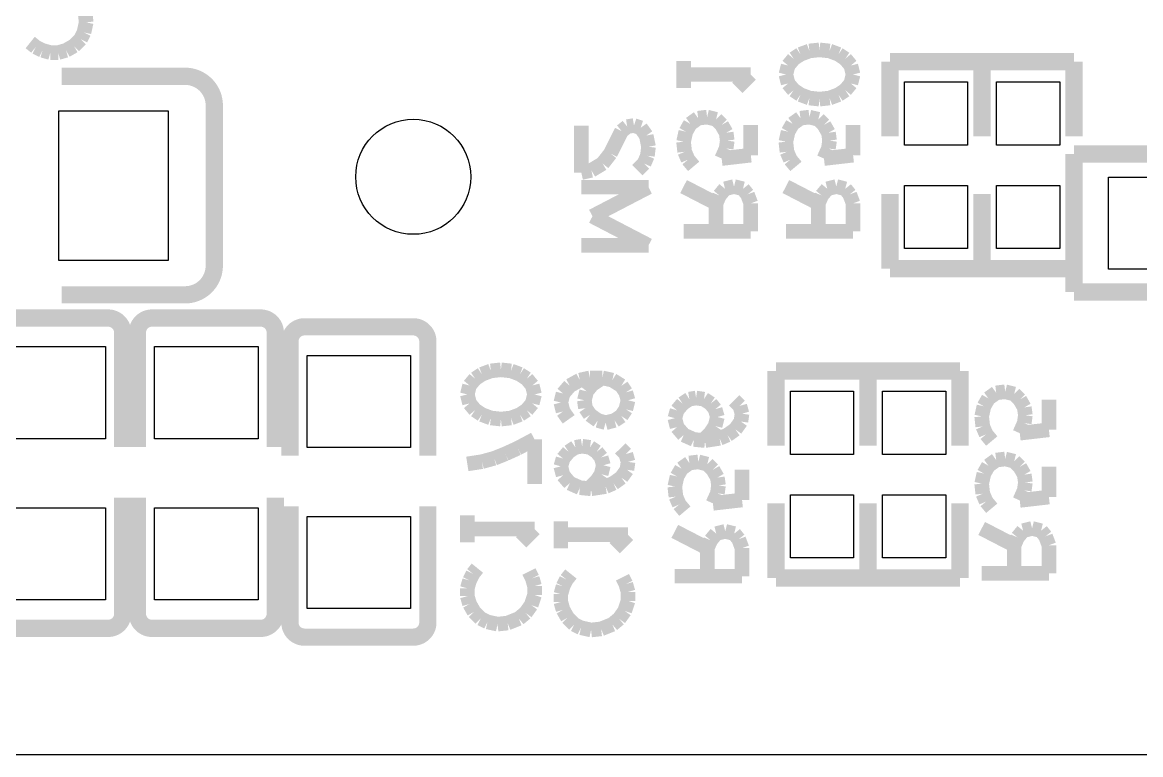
# Model space of a CAD drawing. Extents: x 175.8 to 218.8, y 273.2 to 311.2.
# Drawn here: x 189.46 to 199.17, y 273.22 to 279.59 of the extents above; entities that cross this region are included whole.
import ezdxf

# ---------------------------------------------------------------- set-up
doc = ezdxf.new("R2010")
doc.units = 0
doc.layers.add('MA_DETAILS', color=254, linetype='CONTINUOUS')

# ---------------------------------------------------------------- blocks, each defined once
blk = doc.blocks.new('FIGURE_SQUARE')
blk.add_lwpolyline([(-0.5, -0.5), (-0.5, 0.5), (0.5, 0.5), (0.5, -0.5)], close=True)
blk = doc.blocks.new('FIGURE_CIRCLE')
blk.add_circle((0, 0), 0.5)

msp = doc.modelspace()

# ---------------------------------------------------------------- linework, layer by layer
at = {"layer": 'MA_DETAILS'}
for points, const_width in [([(190.000128, 279.672796), (190.00978, 279.585166)], 0.127), ([(190.00978, 279.585166), (189.990476, 279.497536)], 0.127), ([(189.990476, 279.497536), (189.961266, 279.439116)], 0.127), ([(189.57163, 279.371044), (189.523116, 279.409906)], 0.127), ([(189.63005, 279.341834), (189.57163, 279.371044)], 0.127), ([(189.902846, 279.380696), (189.83452, 279.341834)], 0.127), ([(189.961266, 279.439116), (189.902846, 279.380696)], 0.127), ([(189.698376, 279.322276), (189.63005, 279.341834)], 0.127), ([(189.766448, 279.322276), (189.698376, 279.322276)], 0.127), ([(189.83452, 279.341834), (189.766448, 279.322276)], 0.127), ([(196.110352, 279.210008), (196.158866, 279.268428)], 0.127), ([(196.158866, 279.268428), (196.217286, 279.30729)], 0.127), ([(196.217286, 279.30729), (196.295264, 279.3365)], 0.127), ([(196.295264, 279.3365), (196.382894, 279.346152)], 0.127), ([(196.382894, 279.346152), (196.470524, 279.3365)], 0.127), ([(196.470524, 279.3365), (196.548502, 279.30729)], 0.127), ([(196.548502, 279.30729), (196.606922, 279.268428)], 0.127), ([(196.606922, 279.268428), (196.655436, 279.210008)], 0.127), ([(195.201794, 279.01519), (195.201794, 279.24887)], 0.127), ([(196.090794, 279.13203), (196.110352, 279.210008)], 0.127), ([(196.655436, 279.210008), (196.674994, 279.13203)], 0.127), ([(196.995542, 278.59355), (196.995542, 279.243536)], 0.150114), ([(196.995542, 279.243536), (197.795642, 279.243536)], 0.150114), ([(197.795642, 279.243536), (197.795642, 278.59355)], 0.150114), ([(197.795642, 278.59355), (197.795642, 279.243536)], 0.150114), ([(197.795642, 279.243536), (198.595742, 279.243536)], 0.150114), ([(198.595742, 279.243536), (198.595742, 278.59355)], 0.150114), ([(190.869316, 279.116536), (189.797944, 279.116536)], 0.150114), ([(195.201794, 279.13203), (195.785994, 279.13203)], 0.127), ([(195.785994, 279.13203), (195.669154, 279.01519)], 0.127), ([(196.110352, 279.054052), (196.090794, 279.13203)], 0.127), ([(196.674994, 279.13203), (196.655436, 279.054052)], 0.127), ([(196.158866, 278.995632), (196.110352, 279.054052)], 0.127), ([(196.217286, 278.95677), (196.158866, 278.995632)], 0.127), ([(196.606922, 278.995632), (196.548502, 278.95677)], 0.127), ([(196.655436, 279.054052), (196.606922, 278.995632)], 0.127), ([(191.123316, 277.470616), (191.123316, 278.862536)], 0.150114), ([(196.295264, 278.92756), (196.217286, 278.95677)], 0.127), ([(196.382894, 278.917908), (196.295264, 278.92756)], 0.127), ([(196.470524, 278.92756), (196.382894, 278.917908)], 0.127), ([(196.548502, 278.95677), (196.470524, 278.92756)], 0.127), ([(194.312794, 278.279606), (194.312794, 278.688546)], 0.127), ([(194.712082, 278.678894), (194.663314, 278.639778)], 0.127), ([(194.770502, 278.688546), (194.712082, 278.678894)], 0.127), ([(194.828922, 278.668988), (194.770502, 278.688546)], 0.127), ([(195.221352, 278.635206), (195.260214, 278.703278)], 0.127), ([(195.260214, 278.703278), (195.328286, 278.752046)], 0.127), ([(195.328286, 278.752046), (195.406264, 278.761698)], 0.127), ([(195.406264, 278.761698), (195.484242, 278.742394)], 0.127), ([(195.484242, 278.742394), (195.532756, 278.693626)], 0.127), ([(195.532756, 278.693626), (195.571872, 278.625554)], 0.127), ([(195.785994, 278.430736), (195.785994, 278.693626)], 0.127), ([(196.110352, 278.635206), (196.149214, 278.703278)], 0.127), ([(196.149214, 278.703278), (196.217286, 278.752046)], 0.127), ([(196.217286, 278.752046), (196.295264, 278.761698)], 0.127), ([(196.295264, 278.761698), (196.373242, 278.742394)], 0.127), ([(196.373242, 278.742394), (196.421756, 278.693626)], 0.127), ([(196.421756, 278.693626), (196.460872, 278.625554)], 0.127), ([(196.674994, 278.430736), (196.674994, 278.693626)], 0.127), ([(194.663314, 278.639778), (194.566032, 278.445214)], 0.127), ([(194.877436, 278.600916), (194.828922, 278.668988)], 0.127), ([(194.896994, 278.503634), (194.877436, 278.600916)], 0.127), ([(195.201794, 278.547576), (195.221352, 278.635206)], 0.127), ([(195.571872, 278.625554), (195.581524, 278.557228)], 0.127), ([(196.090794, 278.547576), (196.110352, 278.635206)], 0.127), ([(196.460872, 278.625554), (196.470524, 278.557228)], 0.127), ([(194.887342, 278.425656), (194.896994, 278.503634)], 0.127), ([(195.211446, 278.459946), (195.201794, 278.547576)], 0.127), ([(195.571872, 278.489156), (195.532756, 278.401526)], 0.127), ([(195.581524, 278.557228), (195.571872, 278.489156)], 0.127), ([(196.100446, 278.459946), (196.090794, 278.547576)], 0.127), ([(196.460872, 278.489156), (196.421756, 278.401526)], 0.127), ([(196.470524, 278.557228), (196.460872, 278.489156)], 0.127), ([(194.566032, 278.445214), (194.497706, 278.357584)], 0.127), ([(194.858132, 278.357584), (194.887342, 278.425656)], 0.127), ([(195.240656, 278.391874), (195.211446, 278.459946)], 0.127), ([(195.289424, 278.333454), (195.240656, 278.391874)], 0.127), ([(195.532756, 278.401526), (195.785994, 278.430736)], 0.127), ([(196.129656, 278.391874), (196.100446, 278.459946)], 0.127), ([(196.178424, 278.333454), (196.129656, 278.391874)], 0.127), ([(196.421756, 278.401526), (196.674994, 278.430736)], 0.127), ([(198.595742, 277.240492), (198.595742, 278.440388)], 0.150114), ([(198.595742, 278.440388), (199.645778, 278.440388)], 0.150114), ([(194.400424, 278.299164), (194.312794, 278.279606)], 0.127), ([(194.497706, 278.357584), (194.400424, 278.299164)], 0.127), ([(194.799712, 278.299164), (194.858132, 278.357584)], 0.127), ([(194.896994, 278.15286), (194.312794, 278.15286)], 0.127), ([(194.410076, 277.899622), (194.896994, 278.15286)], 0.127), ([(195.484242, 278.01189), (195.201794, 278.15794)], 0.127), ([(195.561966, 278.138382), (195.513452, 278.079962)], 0.127), ([(195.639944, 278.15794), (195.561966, 278.138382)], 0.127), ([(195.717922, 278.138382), (195.639944, 278.15794)], 0.127), ([(195.756784, 278.089614), (195.717922, 278.138382)], 0.127), ([(196.373242, 278.01189), (196.090794, 278.15794)], 0.127), ([(196.450966, 278.138382), (196.402452, 278.079962)], 0.127), ([(196.528944, 278.15794), (196.450966, 278.138382)], 0.127), ([(196.606922, 278.138382), (196.528944, 278.15794)], 0.127), ([(196.645784, 278.089614), (196.606922, 278.138382)], 0.127), ([(196.995542, 278.093678), (196.995542, 277.443692)], 0.150114), ([(197.795642, 277.443692), (197.795642, 278.093678)], 0.150114), ([(197.795642, 278.093678), (197.795642, 277.443692)], 0.150114), ([(198.595742, 277.443692), (198.595742, 278.093678)], 0.150114), ([(195.513452, 278.079962), (195.484242, 278.01189)], 0.127), ([(195.484242, 278.01189), (195.484242, 277.768304)], 0.127), ([(195.785994, 278.01189), (195.756784, 278.089614)], 0.127), ([(195.785994, 277.768304), (195.785994, 278.01189)], 0.127), ([(196.402452, 278.079962), (196.373242, 278.01189)], 0.127), ([(196.373242, 278.01189), (196.373242, 277.768304)], 0.127), ([(196.674994, 278.01189), (196.645784, 278.089614)], 0.127), ([(196.674994, 277.768304), (196.674994, 278.01189)], 0.127), ([(194.896994, 277.646384), (194.410076, 277.899622)], 0.127), ([(195.201794, 277.768304), (195.785994, 277.768304)], 0.127), ([(196.090794, 277.768304), (196.674994, 277.768304)], 0.127), ([(194.312794, 277.646384), (194.896994, 277.646384)], 0.127), ([(196.995542, 277.443692), (197.795642, 277.443692)], 0.150114), ([(197.795642, 277.443692), (198.595742, 277.443692)], 0.150114), ([(190.869316, 277.216616), (189.797944, 277.216616)], 0.150114), ([(199.645778, 277.240492), (198.595742, 277.240492)], 0.150114), ([(190.200534, 277.01494), (189.255654, 277.01494)], 0.150114), ([(191.526414, 277.01494), (190.581534, 277.01494)], 0.150114), ([(192.852294, 276.93874), (191.907414, 276.93874)], 0.150114), ([(190.327534, 276.88794), (190.327534, 275.895308)], 0.150114), ([(190.454534, 276.88794), (190.454534, 275.895308)], 0.150114), ([(191.653414, 276.88794), (191.653414, 275.895308)], 0.150114), ([(191.780414, 276.81174), (191.780414, 275.819108)], 0.150114), ([(192.979294, 276.81174), (192.979294, 275.819108)], 0.150114), ([(193.448686, 276.526244), (193.526664, 276.555454)], 0.127), ([(193.526664, 276.555454), (193.614294, 276.565106)], 0.127), ([(193.614294, 276.565106), (193.701924, 276.555454)], 0.127), ([(193.701924, 276.555454), (193.779902, 276.526244)], 0.127), ([(196.805042, 276.554692), (196.004942, 276.554692)], 0.150114), ([(196.004942, 276.554692), (196.004942, 275.904706)], 0.150114), ([(196.805042, 275.904706), (196.805042, 276.554692)], 0.150114), ([(197.605142, 276.554692), (196.805042, 276.554692)], 0.150114), ([(196.805042, 276.554692), (196.805042, 275.904706)], 0.150114), ([(197.605142, 275.904706), (197.605142, 276.554692)], 0.150114), ([(193.341752, 276.428962), (193.390266, 276.487382)], 0.127), ([(193.390266, 276.487382), (193.448686, 276.526244)], 0.127), ([(193.779902, 276.526244), (193.838322, 276.487382)], 0.127), ([(193.838322, 276.487382), (193.886836, 276.428962)], 0.127), ([(194.212972, 276.426676), (194.300602, 276.475444)], 0.127), ([(194.300602, 276.475444), (194.388232, 276.495002)], 0.127), ([(194.388232, 276.495002), (194.495166, 276.495002)], 0.127), ([(194.407536, 276.436582), (194.495166, 276.495002)], 0.127), ([(194.495166, 276.495002), (194.582796, 276.475444)], 0.127), ([(194.582796, 276.475444), (194.660774, 276.426676)], 0.127), ([(193.322194, 276.350984), (193.341752, 276.428962)], 0.127), ([(193.341752, 276.273006), (193.322194, 276.350984)], 0.127), ([(193.886836, 276.428962), (193.906394, 276.350984)], 0.127), ([(193.906394, 276.350984), (193.886836, 276.273006)], 0.127), ([(194.134994, 276.280626), (194.154552, 276.358604)], 0.127), ([(194.154552, 276.358604), (194.212972, 276.426676)], 0.127), ([(194.339464, 276.300184), (194.359022, 276.378162)], 0.127), ([(194.359022, 276.378162), (194.407536, 276.436582)], 0.127), ([(194.660774, 276.426676), (194.699636, 276.368256)], 0.127), ([(194.699636, 276.368256), (194.719194, 276.300184)], 0.127), ([(197.851014, 276.315932), (197.919086, 276.3647)], 0.127), ([(197.919086, 276.3647), (197.997064, 276.374352)], 0.127), ([(197.997064, 276.374352), (198.075042, 276.355048)], 0.127), ([(198.075042, 276.355048), (198.123556, 276.30628)], 0.127), ([(193.390266, 276.214586), (193.341752, 276.273006)], 0.127), ([(193.886836, 276.273006), (193.838322, 276.214586)], 0.127), ([(194.154552, 276.202902), (194.134994, 276.280626)], 0.127), ([(194.349116, 276.232112), (194.339464, 276.300184)], 0.127), ([(194.719194, 276.300184), (194.699636, 276.222206)], 0.127), ([(195.193666, 276.271228), (195.145152, 276.212808)], 0.127), ([(195.252086, 276.31009), (195.193666, 276.271228)], 0.127), ([(195.310506, 276.319742), (195.252086, 276.31009)], 0.127), ([(195.378832, 276.31009), (195.310506, 276.319742)], 0.127), ([(195.437252, 276.271228), (195.378832, 276.31009)], 0.127), ([(195.476114, 276.22246), (195.437252, 276.271228)], 0.127), ([(195.690236, 276.25167), (195.641722, 276.300438)], 0.127), ([(195.709794, 276.183598), (195.690236, 276.25167)], 0.127), ([(197.792594, 276.16023), (197.812152, 276.24786)], 0.127), ([(197.812152, 276.24786), (197.851014, 276.315932)], 0.127), ([(198.123556, 276.30628), (198.162672, 276.238208)], 0.127), ([(198.376794, 276.04339), (198.376794, 276.30628)], 0.127), ([(193.448686, 276.175724), (193.390266, 276.214586)], 0.127), ([(193.526664, 276.146514), (193.448686, 276.175724)], 0.127), ([(193.779902, 276.175724), (193.701924, 276.146514)], 0.127), ([(193.838322, 276.214586), (193.779902, 276.175724)], 0.127), ([(194.203066, 276.134576), (194.154552, 276.202902)], 0.127), ([(194.388232, 276.173692), (194.349116, 276.232112)], 0.127), ([(194.456304, 276.124924), (194.388232, 276.173692)], 0.127), ([(194.660774, 276.163786), (194.602354, 276.124924)], 0.127), ([(194.699636, 276.222206), (194.660774, 276.163786)], 0.127), ([(195.145152, 276.212808), (195.125594, 276.144482)], 0.127), ([(195.495672, 276.154388), (195.476114, 276.22246)], 0.127), ([(195.476114, 276.07641), (195.495672, 276.154388)], 0.127), ([(195.700142, 276.115272), (195.709794, 276.183598)], 0.127), ([(197.802246, 276.0726), (197.792594, 276.16023)], 0.127), ([(198.162672, 276.238208), (198.172324, 276.169882)], 0.127), ([(198.172324, 276.169882), (198.162672, 276.10181)], 0.127), ([(193.614294, 276.136862), (193.526664, 276.146514)], 0.127), ([(193.701924, 276.146514), (193.614294, 276.136862)], 0.127), ([(194.524376, 276.105366), (194.456304, 276.124924)], 0.127), ([(194.602354, 276.124924), (194.524376, 276.105366)], 0.127), ([(195.125594, 276.144482), (195.145152, 276.066758)], 0.127), ([(195.145152, 276.066758), (195.203572, 275.998432)], 0.127), ([(195.437252, 276.01799), (195.476114, 276.07641)], 0.127), ([(195.651374, 276.0472), (195.700142, 276.115272)], 0.127), ([(197.831456, 276.004528), (197.802246, 276.0726)], 0.127), ([(198.162672, 276.10181), (198.123556, 276.01418)], 0.127), ([(193.760344, 275.88337), (193.906394, 275.961348)], 0.127), ([(193.906394, 275.961348), (193.906394, 275.571712)], 0.127), ([(195.203572, 275.998432), (195.291202, 275.95957)], 0.127), ([(195.291202, 275.95957), (195.388484, 275.949918)], 0.127), ([(195.368926, 275.949918), (195.437252, 276.01799)], 0.127), ([(195.388484, 275.949918), (195.514976, 275.969222)], 0.127), ([(195.514976, 275.969222), (195.583302, 275.998432)], 0.127), ([(195.583302, 275.998432), (195.651374, 276.0472)], 0.127), ([(197.880224, 275.946108), (197.831456, 276.004528)], 0.127), ([(198.123556, 276.01418), (198.376794, 276.04339)], 0.127), ([(193.653156, 275.834602), (193.760344, 275.88337)], 0.127), ([(194.261486, 275.89099), (194.203066, 275.852128)], 0.127), ([(194.319906, 275.900642), (194.261486, 275.89099)], 0.127), ([(194.388232, 275.89099), (194.319906, 275.900642)], 0.127), ([(194.446652, 275.852128), (194.388232, 275.89099)], 0.127), ([(194.699636, 275.83257), (194.651122, 275.881338)], 0.127), ([(193.322194, 275.746972), (193.448686, 275.76653)], 0.127), ([(193.448686, 275.76653), (193.555874, 275.79574)], 0.127), ([(193.555874, 275.79574), (193.653156, 275.834602)], 0.127), ([(194.154552, 275.793708), (194.134994, 275.725382)], 0.127), ([(194.203066, 275.852128), (194.154552, 275.793708)], 0.127), ([(194.485514, 275.80336), (194.446652, 275.852128)], 0.127), ([(194.505072, 275.735288), (194.485514, 275.80336)], 0.127), ([(194.719194, 275.764498), (194.699636, 275.83257)], 0.127), ([(194.709542, 275.696172), (194.719194, 275.764498)], 0.127), ([(195.252086, 275.754846), (195.330064, 275.764498)], 0.127), ([(195.330064, 275.764498), (195.408042, 275.745194)], 0.127), ([(197.851014, 275.731478), (197.919086, 275.780246)], 0.127), ([(197.919086, 275.780246), (197.997064, 275.789898)], 0.127), ([(197.997064, 275.789898), (198.075042, 275.770594)], 0.127), ([(198.075042, 275.770594), (198.123556, 275.721826)], 0.127), ([(194.134994, 275.725382), (194.154552, 275.647658)], 0.127), ([(194.485514, 275.65731), (194.505072, 275.735288)], 0.127), ([(194.660774, 275.6281), (194.709542, 275.696172)], 0.127), ([(195.145152, 275.638006), (195.184014, 275.706078)], 0.127), ([(195.184014, 275.706078), (195.252086, 275.754846)], 0.127), ([(195.408042, 275.745194), (195.456556, 275.696426)], 0.127), ([(195.456556, 275.696426), (195.495672, 275.628354)], 0.127), ([(195.709794, 275.433536), (195.709794, 275.696426)], 0.127), ([(197.812152, 275.663406), (197.851014, 275.731478)], 0.127), ([(198.123556, 275.721826), (198.162672, 275.653754)], 0.127), ([(198.376794, 275.458936), (198.376794, 275.721826)], 0.127), ([(194.154552, 275.647658), (194.212972, 275.579332)], 0.127), ([(194.212972, 275.579332), (194.300602, 275.54047)], 0.127), ([(194.378326, 275.530818), (194.446652, 275.59889)], 0.127), ([(194.446652, 275.59889), (194.485514, 275.65731)], 0.127), ([(194.524376, 275.550122), (194.592702, 275.579332)], 0.127), ([(194.592702, 275.579332), (194.660774, 275.6281)], 0.127), ([(195.125594, 275.550376), (195.145152, 275.638006)], 0.127), ([(195.495672, 275.628354), (195.505324, 275.560028)], 0.127), ([(197.792594, 275.575776), (197.812152, 275.663406)], 0.127), ([(197.802246, 275.488146), (197.792594, 275.575776)], 0.127), ([(198.162672, 275.653754), (198.172324, 275.585428)], 0.127), ([(198.172324, 275.585428), (198.162672, 275.517356)], 0.127), ([(194.300602, 275.54047), (194.397884, 275.530818)], 0.127), ([(194.397884, 275.530818), (194.524376, 275.550122)], 0.127), ([(195.135246, 275.462746), (195.125594, 275.550376)], 0.127), ([(195.495672, 275.491956), (195.456556, 275.404326)], 0.127), ([(195.505324, 275.560028), (195.495672, 275.491956)], 0.127), ([(197.831456, 275.420074), (197.802246, 275.488146)], 0.127), ([(198.162672, 275.517356), (198.123556, 275.429726)], 0.127), ([(190.327534, 274.44446), (190.327534, 275.453856)], 0.150114), ([(190.454534, 274.44446), (190.454534, 275.453856)], 0.150114), ([(191.653414, 274.44446), (191.653414, 275.453856)], 0.150114), ([(191.780414, 274.36826), (191.780414, 275.377656)], 0.150114), ([(192.979294, 274.36826), (192.979294, 275.377656)], 0.150114), ([(195.164456, 275.394674), (195.135246, 275.462746)], 0.127), ([(195.213224, 275.336254), (195.164456, 275.394674)], 0.127), ([(195.456556, 275.404326), (195.709794, 275.433536)], 0.127), ([(196.004942, 274.754848), (196.004942, 275.404834)], 0.150114), ([(196.805042, 275.404834), (196.805042, 274.754848)], 0.150114), ([(196.805042, 274.754848), (196.805042, 275.404834)], 0.150114), ([(197.605142, 275.404834), (197.605142, 274.754848)], 0.150114), ([(197.880224, 275.361654), (197.831456, 275.420074)], 0.127), ([(198.123556, 275.429726), (198.376794, 275.458936)], 0.127), ([(193.322194, 275.065236), (193.322194, 275.298916)], 0.127), ([(193.322194, 275.182076), (193.906394, 275.182076)], 0.127), ([(193.906394, 275.182076), (193.789554, 275.065236)], 0.127), ([(194.134994, 275.014436), (194.134994, 275.248116)], 0.127), ([(198.075042, 275.04009), (197.792594, 275.18614)], 0.127), ([(198.230744, 275.18614), (198.152766, 275.166582)], 0.127), ([(198.308722, 275.166582), (198.230744, 275.18614)], 0.127), ([(194.134994, 275.131276), (194.719194, 275.131276)], 0.127), ([(194.719194, 275.131276), (194.602354, 275.014436)], 0.127), ([(195.408042, 275.01469), (195.125594, 275.16074)], 0.127), ([(195.437252, 275.082762), (195.408042, 275.01469)], 0.127), ([(195.485766, 275.141182), (195.437252, 275.082762)], 0.127), ([(195.563744, 275.16074), (195.485766, 275.141182)], 0.127), ([(195.641722, 275.141182), (195.563744, 275.16074)], 0.127), ([(195.680584, 275.092414), (195.641722, 275.141182)], 0.127), ([(195.709794, 275.01469), (195.680584, 275.092414)], 0.127), ([(198.104252, 275.108162), (198.075042, 275.04009)], 0.127), ([(198.152766, 275.166582), (198.104252, 275.108162)], 0.127), ([(198.347584, 275.117814), (198.308722, 275.166582)], 0.127), ([(198.376794, 275.04009), (198.347584, 275.117814)], 0.127), ([(195.408042, 275.01469), (195.408042, 274.771104)], 0.127), ([(195.709794, 274.771104), (195.709794, 275.01469)], 0.127), ([(198.075042, 275.04009), (198.075042, 274.796504)], 0.127), ([(198.376794, 274.796504), (198.376794, 275.04009)], 0.127), ([(193.341752, 274.73402), (193.370962, 274.79244)], 0.127), ([(193.370962, 274.79244), (193.409824, 274.840954)], 0.127), ([(193.857626, 274.811744), (193.886836, 274.753324)], 0.127), ([(194.183762, 274.74164), (194.222624, 274.790154)], 0.127), ([(197.792594, 274.796504), (198.376794, 274.796504)], 0.127), ([(193.322194, 274.665694), (193.341752, 274.73402)], 0.127), ([(193.886836, 274.753324), (193.906394, 274.685252)], 0.127), ([(194.154552, 274.68322), (194.183762, 274.74164)], 0.127), ([(194.670426, 274.760944), (194.699636, 274.702524)], 0.127), ([(194.699636, 274.702524), (194.719194, 274.634452)], 0.127), ([(195.125594, 274.771104), (195.709794, 274.771104)], 0.127), ([(196.805042, 274.754848), (196.004942, 274.754848)], 0.150114), ([(197.605142, 274.754848), (196.805042, 274.754848)], 0.150114), ([(193.322194, 274.597622), (193.322194, 274.665694)], 0.127), ([(193.341752, 274.52955), (193.322194, 274.597622)], 0.127), ([(193.906394, 274.607274), (193.877184, 274.519644)], 0.127), ([(193.906394, 274.685252), (193.906394, 274.607274)], 0.127), ([(194.134994, 274.614894), (194.154552, 274.68322)], 0.127), ([(194.134994, 274.546822), (194.134994, 274.614894)], 0.127), ([(194.719194, 274.634452), (194.719194, 274.556474)], 0.127), ([(193.380614, 274.461224), (193.341752, 274.52955)], 0.127), ([(193.877184, 274.519644), (193.828416, 274.451572)], 0.127), ([(194.154552, 274.47875), (194.134994, 274.546822)], 0.127), ([(194.719194, 274.556474), (194.689984, 274.468844)], 0.127), ([(193.439034, 274.402804), (193.380614, 274.461224)], 0.127), ([(193.497454, 274.373594), (193.439034, 274.402804)], 0.127), ([(193.769996, 274.402804), (193.672714, 274.363942)], 0.127), ([(193.828416, 274.451572), (193.769996, 274.402804)], 0.127), ([(194.193414, 274.410424), (194.154552, 274.47875)], 0.127), ([(194.251834, 274.352004), (194.193414, 274.410424)], 0.127), ([(194.689984, 274.468844), (194.641216, 274.400772)], 0.127), ([(189.255654, 274.31746), (190.200534, 274.31746)], 0.150114), ([(190.581534, 274.31746), (191.526414, 274.31746)], 0.150114), ([(193.585084, 274.35429), (193.497454, 274.373594)], 0.127), ([(193.672714, 274.363942), (193.585084, 274.35429)], 0.127), ([(194.310254, 274.322794), (194.251834, 274.352004)], 0.127), ([(194.397884, 274.30349), (194.310254, 274.322794)], 0.127), ([(194.485514, 274.313142), (194.397884, 274.30349)], 0.127), ([(194.582796, 274.352004), (194.485514, 274.313142)], 0.127), ([(194.641216, 274.400772), (194.582796, 274.352004)], 0.127), ([(191.907414, 274.24126), (192.852294, 274.24126)], 0.150114)]:
    msp.add_lwpolyline(points, dxfattribs=dict(at, const_width=const_width))
at = {"layer": 'MA_DETAILS', "const_width": 0.150114}
for points in [[(191.123316, 278.862536, 0.414214), (190.869316, 279.116536)], [(190.869316, 277.216616, 0.414214), (191.123316, 277.470616)], [(190.327534, 276.88794, 0.414214), (190.200534, 277.01494)], [(190.581534, 277.01494, 0.414214), (190.454534, 276.88794)], [(191.653414, 276.88794, 0.414214), (191.526414, 277.01494)], [(191.907414, 276.93874, 0.414214), (191.780414, 276.81174)], [(192.979294, 276.81174, 0.414214), (192.852294, 276.93874)], [(190.200534, 274.31746, 0.414214), (190.327534, 274.44446)], [(190.454534, 274.44446, 0.414214), (190.581534, 274.31746)], [(191.526414, 274.31746, 0.414214), (191.653414, 274.44446)], [(191.780414, 274.36826, 0.414214), (191.907414, 274.24126)], [(192.852294, 274.24126, 0.414214), (192.979294, 274.36826)]]:
    msp.add_lwpolyline(points, format="xyb", dxfattribs=at)
at = {"layer": 'MA_DETAILS'}
msp.add_lwpolyline([(176.804574, 273.219926), (217.810842, 273.219926)], dxfattribs=at)

# ---------------------------------------------------------------- block references
for name, p, xscale, yscale in [('FIGURE_SQUARE', (197.395592, 278.793702), 0.54991, 0.54991), ('FIGURE_SQUARE', (198.195692, 278.793702), 0.54991, 0.54991), ('FIGURE_SQUARE', (190.248286, 278.166576), 0.94996, 1.299972), ('FIGURE_CIRCLE', (192.852294, 278.242776), 0.999998, 0.999998), ('FIGURE_SQUARE', (197.395592, 277.893526), 0.54991, 0.54991), ('FIGURE_SQUARE', (198.195692, 277.893526), 0.54991, 0.54991), ('FIGURE_SQUARE', (199.220836, 277.84044), 0.649986, 0.8001), ('FIGURE_SQUARE', (189.728094, 276.366224), 0.899922, 0.8001), ('FIGURE_SQUARE', (191.053974, 276.366224), 0.899922, 0.8001), ('FIGURE_SQUARE', (192.379854, 276.290024), 0.899922, 0.8001), ('FIGURE_SQUARE', (196.404992, 276.104858), 0.54991, 0.54991), ('FIGURE_SQUARE', (197.205092, 276.104858), 0.54991, 0.54991), ('FIGURE_SQUARE', (196.404992, 275.204682), 0.54991, 0.54991), ('FIGURE_SQUARE', (197.205092, 275.204682), 0.54991, 0.54991), ('FIGURE_SQUARE', (189.728094, 274.966176), 0.899922, 0.8001), ('FIGURE_SQUARE', (191.053974, 274.966176), 0.899922, 0.8001), ('FIGURE_SQUARE', (192.379854, 274.889976), 0.899922, 0.8001)]:
    msp.add_blockref(name, p, dxfattribs=dict(at, xscale=xscale, yscale=yscale))

doc.saveas('drawing.dxf')
